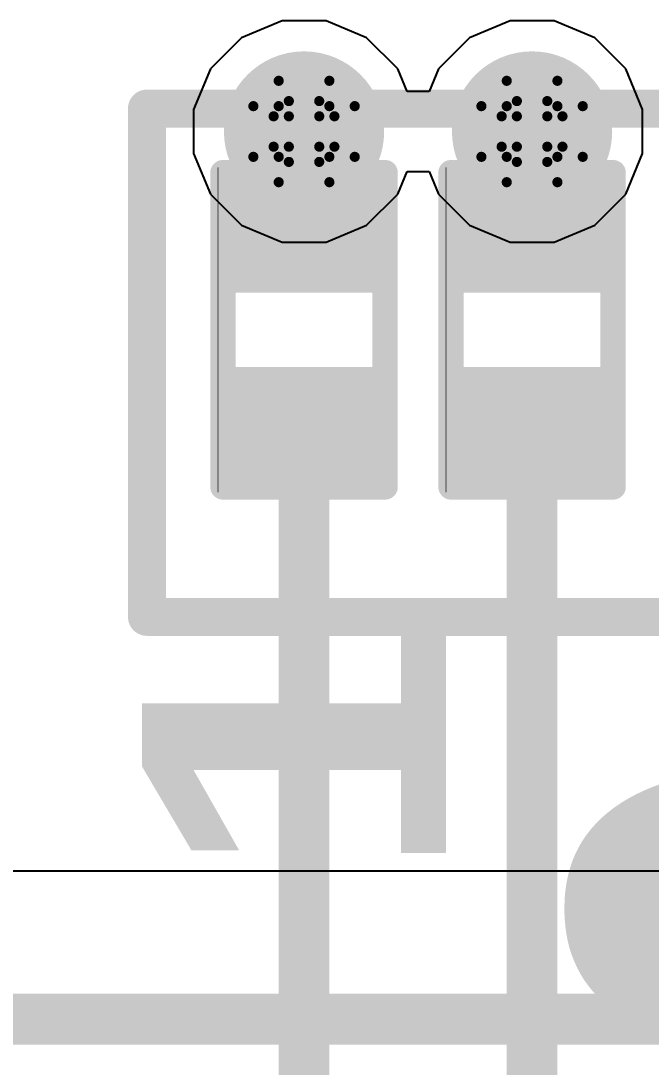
# Model space of a CAD drawing. Header units: inches. Extents: x -3 to 5259, y -3 to 5282.
# Drawn here: x 115.95 to 119.11, y 16.79 to 22.03 of the extents above; entities that cross this region are included whole.
import ezdxf

# ---------------------------------------------------------------- set-up
doc = ezdxf.new("R2010")
doc.units = ezdxf.units.IN
for name, color, linetype in [('Bottom Layer', 5, 'Continuous'), ('Bottom Solder', 6, 'Continuous'), ('Drill Drawing', 1, 'Continuous'), ('Layer 1', 16, 'Continuous'), ('Layer 2', 76, 'Continuous'), ('Top Layer', 1, 'Continuous'), ('Top Overlay', 2, 'Continuous'), ('Top Paste', 8, 'Continuous'), ('Top Solder', 216, 'Continuous'), ('Via Holes', 16, 'Continuous')]:
    doc.layers.add(name, color=color, linetype=linetype)
doc.styles.add('Arial Black_Bold', font='', dxfattribs={"height": 0.2})
doc.styles.get('Arial Black_Bold').set_extended_font_data('Arial Black', bold=True)

# ---------------------------------------------------------------- blocks, each defined once
blk = doc.blocks.new('R___0402_82')
at = {"layer": 'Top Layer'}
for points in [[(-0.6985, -0.3175), (-0.6985, 0.3175), (-0.2413, 0.3175), (-0.2413, -0.3175)], [(0.2413, -0.3175), (0.2413, 0.3175), (0.6985, 0.3175), (0.6985, -0.3175)]]:
    blk.add_hatch(color=1, dxfattribs=at).paths.add_polyline_path(points)
at = {"layer": 'Top Paste'}
for points in [[(-0.6985, -0.3175), (-0.6985, 0.3175), (-0.2413, 0.3175), (-0.2413, -0.3175)], [(0.2413, -0.3175), (0.2413, 0.3175), (0.6985, 0.3175), (0.6985, -0.3175)]]:
    blk.add_hatch(color=8, dxfattribs=at).paths.add_polyline_path(points)
at = {"layer": 'Top Solder'}
for points in [[(-0.7535, -0.3725), (-0.7535, 0.3725), (-0.1863, 0.3725), (-0.1863, -0.3725)], [(0.1863, -0.3725), (0.1863, 0.3725), (0.7535, 0.3725), (0.7535, -0.3725)]]:
    blk.add_hatch(color=216, dxfattribs=at).paths.add_polyline_path(points)
at = {"layer": 'Top Overlay'}
for points in [[(0.7874, 0.4064, 0.127, 0.127, 0), (-0.7874, 0.4064, 0.127, 0.127, 0)], [(-0.7874, -0.4064, 0.127, 0.127, 0), (-0.7874, 0.4064, 0.127, 0.127, 0)], [(0.7874, -0.4064, 0.127, 0.127, 0), (0.7874, 0.4064, 0.127, 0.127, 0)], [(0.7874, -0.4064, 0.127, 0.127, 0), (-0.7874, -0.4064, 0.127, 0.127, 0)], [(0.8128, -0.4318, 0.00323, 0.00323, 0), (-0.8128, -0.4318, 0.00323, 0.00323, 0)]]:
    blk.add_lwpolyline(points, format="xyseb", dxfattribs=at)
for points in [[(-0.8191, 0.4064, 0.0635, 0.0635, 1), (-0.7556, 0.4064, 0.0635, 0.0635, 1)], [(-0.8191, 0.4064, 0.0635, 0.0635, 1), (-0.7556, 0.4064, 0.0635, 0.0635, 1)], [(0.7556, 0.4064, 0.0635, 0.0635, 1), (0.8191, 0.4064, 0.0635, 0.0635, 1)], [(0.7556, 0.4064, 0.0635, 0.0635, 1), (0.8191, 0.4064, 0.0635, 0.0635, 1)], [(-0.8191, -0.4064, 0.0635, 0.0635, 1), (-0.7556, -0.4064, 0.0635, 0.0635, 1)], [(-0.8191, -0.4064, 0.0635, 0.0635, 1), (-0.7556, -0.4064, 0.0635, 0.0635, 1)], [(0.7556, -0.4064, 0.0635, 0.0635, 1), (0.8191, -0.4064, 0.0635, 0.0635, 1)], [(0.7556, -0.4064, 0.0635, 0.0635, 1), (0.8191, -0.4064, 0.0635, 0.0635, 1)], [(-0.8136, -0.4318, 0.00161, 0.00161, 1), (-0.812, -0.4318, 0.00161, 0.00161, 1)], [(0.812, -0.4318, 0.00161, 0.00161, 1), (0.8136, -0.4318, 0.00161, 0.00161, 1)]]:
    blk.add_lwpolyline(points, format="xyseb", close=True, dxfattribs=at)
blk = doc.blocks.new('R___0402_83')
at = {"layer": 'Top Layer'}
for points in [[(-0.6985, -0.3175), (-0.6985, 0.3175), (-0.2413, 0.3175), (-0.2413, -0.3175)], [(0.2413, -0.3175), (0.2413, 0.3175), (0.6985, 0.3175), (0.6985, -0.3175)]]:
    blk.add_hatch(color=1, dxfattribs=at).paths.add_polyline_path(points)
at = {"layer": 'Top Paste'}
for points in [[(-0.6985, -0.3175), (-0.6985, 0.3175), (-0.2413, 0.3175), (-0.2413, -0.3175)], [(0.2413, -0.3175), (0.2413, 0.3175), (0.6985, 0.3175), (0.6985, -0.3175)]]:
    blk.add_hatch(color=8, dxfattribs=at).paths.add_polyline_path(points)
at = {"layer": 'Top Solder'}
for points in [[(-0.7535, -0.3725), (-0.7535, 0.3725), (-0.1863, 0.3725), (-0.1863, -0.3725)], [(0.1863, -0.3725), (0.1863, 0.3725), (0.7535, 0.3725), (0.7535, -0.3725)]]:
    blk.add_hatch(color=216, dxfattribs=at).paths.add_polyline_path(points)
at = {"layer": 'Top Overlay'}
for points in [[(0.7874, 0.4064, 0.127, 0.127, 0), (-0.7874, 0.4064, 0.127, 0.127, 0)], [(-0.7874, -0.4064, 0.127, 0.127, 0), (-0.7874, 0.4064, 0.127, 0.127, 0)], [(0.7874, -0.4064, 0.127, 0.127, 0), (0.7874, 0.4064, 0.127, 0.127, 0)], [(0.7874, -0.4064, 0.127, 0.127, 0), (-0.7874, -0.4064, 0.127, 0.127, 0)], [(0.8128, -0.4318, 0.00323, 0.00323, 0), (-0.8128, -0.4318, 0.00323, 0.00323, 0)]]:
    blk.add_lwpolyline(points, format="xyseb", dxfattribs=at)
for points in [[(-0.8191, 0.4064, 0.0635, 0.0635, 1), (-0.7556, 0.4064, 0.0635, 0.0635, 1)], [(-0.8191, 0.4064, 0.0635, 0.0635, 1), (-0.7556, 0.4064, 0.0635, 0.0635, 1)], [(0.7556, 0.4064, 0.0635, 0.0635, 1), (0.8191, 0.4064, 0.0635, 0.0635, 1)], [(0.7556, 0.4064, 0.0635, 0.0635, 1), (0.8191, 0.4064, 0.0635, 0.0635, 1)], [(-0.8191, -0.4064, 0.0635, 0.0635, 1), (-0.7556, -0.4064, 0.0635, 0.0635, 1)], [(-0.8191, -0.4064, 0.0635, 0.0635, 1), (-0.7556, -0.4064, 0.0635, 0.0635, 1)], [(0.7556, -0.4064, 0.0635, 0.0635, 1), (0.8191, -0.4064, 0.0635, 0.0635, 1)], [(0.7556, -0.4064, 0.0635, 0.0635, 1), (0.8191, -0.4064, 0.0635, 0.0635, 1)], [(-0.8136, -0.4318, 0.00161, 0.00161, 1), (-0.812, -0.4318, 0.00161, 0.00161, 1)], [(0.812, -0.4318, 0.00161, 0.00161, 1), (0.8136, -0.4318, 0.00161, 0.00161, 1)]]:
    blk.add_lwpolyline(points, format="xyseb", close=True, dxfattribs=at)

msp = doc.modelspace()

# ---------------------------------------------------------------- hatches: boundary and pattern name
at = {"layer": 'Bottom Layer'}
h = msp.add_hatch(color=5, dxfattribs=at)
edge = h.paths.add_edge_path()
edge.add_arc((117.3734, 21.4732), 0.3, 0, 360)
h = msp.add_hatch(color=5, dxfattribs=at)
edge = h.paths.add_edge_path()
edge.add_arc((118.5164, 21.4732), 0.3, 0, 360)
at = {"layer": 'Bottom Solder'}
h = msp.add_hatch(color=6, dxfattribs=at)
edge = h.paths.add_edge_path()
edge.add_arc((117.3734, 21.4732), 0.4016, 0, 360)
h = msp.add_hatch(color=6, dxfattribs=at)
edge = h.paths.add_edge_path()
edge.add_arc((118.5164, 21.4732), 0.4016, 0, 360)
at = {"layer": 'Layer 1'}
h = msp.add_hatch(color=16, dxfattribs=at)
edge = h.paths.add_edge_path()
edge.add_arc((117.3734, 21.4732), 0.3, 0, 360)
h = msp.add_hatch(color=16, dxfattribs=at)
edge = h.paths.add_edge_path()
edge.add_arc((118.5164, 21.4732), 0.3, 0, 360)
at = {"layer": 'Layer 2'}
h = msp.add_hatch(color=76, dxfattribs=at)
edge = h.paths.add_edge_path()
edge.add_arc((117.3734, 21.4732), 0.3, 0, 360)
h = msp.add_hatch(color=76, dxfattribs=at)
edge = h.paths.add_edge_path()
edge.add_arc((118.5164, 21.4732), 0.3, 0, 360)
at = {"layer": 'Top Layer'}
h = msp.add_hatch(color=1, dxfattribs=at)
edge = h.paths.add_edge_path()
edge.add_arc((117.3734, 21.4732), 0.3, 0, 360)
h = msp.add_hatch(color=1, dxfattribs=at)
edge = h.paths.add_edge_path()
edge.add_arc((118.5164, 21.4732), 0.3, 0, 360)
for points in [[(117.0727, 20.9484), (117.6748, 20.9484), (117.6748, 21.4732), (117.0727, 21.4732)], [(118.2157, 20.9484), (118.8178, 20.9484), (118.8178, 21.4732), (118.2157, 21.4732)]]:
    msp.add_hatch(color=1, dxfattribs=at).paths.add_polyline_path(points)
at = {"layer": 'Top Solder'}
h = msp.add_hatch(color=216, dxfattribs=at)
edge = h.paths.add_edge_path()
edge.add_arc((117.3734, 21.4732), 0.4016, 0, 360)
h = msp.add_hatch(color=216, dxfattribs=at)
edge = h.paths.add_edge_path()
edge.add_arc((118.5164, 21.4732), 0.4016, 0, 360)
at = {"layer": 'Via Holes'}
h = msp.add_hatch(color=7, dxfattribs=at)
edge = h.paths.add_edge_path()
edge.add_arc((117.3734, 21.4732), 0.15, 0, 360)
h = msp.add_hatch(color=7, dxfattribs=at)
edge = h.paths.add_edge_path()
edge.add_arc((118.5164, 21.4732), 0.15, 0, 360)

# ---------------------------------------------------------------- linework, layer by layer
at = {"layer": 'Drill Drawing'}
for points in [[(117.2464, 21.6002, 0.0508, 0.0508, 0), (117.2464, 21.7272, 0.0508, 0.0508, 0)], [(117.2464, 21.7272, 0.0508, 0.0508, 0), (117.5004, 21.7272, 0.0508, 0.0508, 0)], [(117.5004, 21.6002, 0.0508, 0.0508, 0), (117.5004, 21.7272, 0.0508, 0.0508, 0)], [(118.3894, 21.6002, 0.0508, 0.0508, 0), (118.3894, 21.7272, 0.0508, 0.0508, 0)], [(118.3894, 21.7272, 0.0508, 0.0508, 0), (118.6434, 21.7272, 0.0508, 0.0508, 0)], [(118.6434, 21.6002, 0.0508, 0.0508, 0), (118.6434, 21.7272, 0.0508, 0.0508, 0)], [(117.2972, 21.5494, 0.0508, 0.0508, 0), (117.2972, 21.6256, 0.0508, 0.0508, 0)], [(117.2972, 21.6256, 0.0508, 0.0508, 0), (117.4496, 21.6256, 0.0508, 0.0508, 0)], [(117.4496, 21.5494, 0.0508, 0.0508, 0), (117.4496, 21.6256, 0.0508, 0.0508, 0)], [(118.4402, 21.5494, 0.0508, 0.0508, 0), (118.4402, 21.6256, 0.0508, 0.0508, 0)], [(118.4402, 21.6256, 0.0508, 0.0508, 0), (118.5926, 21.6256, 0.0508, 0.0508, 0)], [(118.5926, 21.5494, 0.0508, 0.0508, 0), (118.5926, 21.6256, 0.0508, 0.0508, 0)], [(117.1194, 21.3462, 0.0508, 0.0508, 0), (117.1194, 21.6002, 0.0508, 0.0508, 0)], [(117.1194, 21.6002, 0.0508, 0.0508, 0), (117.2464, 21.6002, 0.0508, 0.0508, 0)], [(117.5004, 21.6002, 0.0508, 0.0508, 0), (117.6274, 21.6002, 0.0508, 0.0508, 0)], [(117.6274, 21.3462, 0.0508, 0.0508, 0), (117.6274, 21.6002, 0.0508, 0.0508, 0)], [(118.2624, 21.3462, 0.0508, 0.0508, 0), (118.2624, 21.6002, 0.0508, 0.0508, 0)], [(118.2624, 21.6002, 0.0508, 0.0508, 0), (118.3894, 21.6002, 0.0508, 0.0508, 0)], [(118.6434, 21.6002, 0.0508, 0.0508, 0), (118.7704, 21.6002, 0.0508, 0.0508, 0)], [(118.7704, 21.3462, 0.0508, 0.0508, 0), (118.7704, 21.6002, 0.0508, 0.0508, 0)], [(117.221, 21.397, 0.0508, 0.0508, 0), (117.221, 21.5494, 0.0508, 0.0508, 0)], [(117.221, 21.5494, 0.0508, 0.0508, 0), (117.2972, 21.5494, 0.0508, 0.0508, 0)], [(117.4496, 21.5494, 0.0508, 0.0508, 0), (117.5258, 21.5494, 0.0508, 0.0508, 0)], [(117.5258, 21.397, 0.0508, 0.0508, 0), (117.5258, 21.5494, 0.0508, 0.0508, 0)], [(118.364, 21.397, 0.0508, 0.0508, 0), (118.364, 21.5494, 0.0508, 0.0508, 0)], [(118.364, 21.5494, 0.0508, 0.0508, 0), (118.4402, 21.5494, 0.0508, 0.0508, 0)], [(118.5926, 21.5494, 0.0508, 0.0508, 0), (118.6688, 21.5494, 0.0508, 0.0508, 0)], [(118.6688, 21.397, 0.0508, 0.0508, 0), (118.6688, 21.5494, 0.0508, 0.0508, 0)], [(117.221, 21.397, 0.0508, 0.0508, 0), (117.2972, 21.397, 0.0508, 0.0508, 0)], [(117.2972, 21.3208, 0.0508, 0.0508, 0), (117.2972, 21.397, 0.0508, 0.0508, 0)], [(117.4496, 21.397, 0.0508, 0.0508, 0), (117.5258, 21.397, 0.0508, 0.0508, 0)], [(117.4496, 21.3208, 0.0508, 0.0508, 0), (117.4496, 21.397, 0.0508, 0.0508, 0)], [(118.364, 21.397, 0.0508, 0.0508, 0), (118.4402, 21.397, 0.0508, 0.0508, 0)], [(118.4402, 21.3208, 0.0508, 0.0508, 0), (118.4402, 21.397, 0.0508, 0.0508, 0)], [(118.5926, 21.397, 0.0508, 0.0508, 0), (118.6688, 21.397, 0.0508, 0.0508, 0)], [(118.5926, 21.3208, 0.0508, 0.0508, 0), (118.5926, 21.397, 0.0508, 0.0508, 0)], [(117.1194, 21.3462, 0.0508, 0.0508, 0), (117.2464, 21.3462, 0.0508, 0.0508, 0)], [(117.2464, 21.2192, 0.0508, 0.0508, 0), (117.2464, 21.3462, 0.0508, 0.0508, 0)], [(117.2972, 21.3208, 0.0508, 0.0508, 0), (117.4496, 21.3208, 0.0508, 0.0508, 0)], [(117.5004, 21.3462, 0.0508, 0.0508, 0), (117.6274, 21.3462, 0.0508, 0.0508, 0)], [(117.5004, 21.2192, 0.0508, 0.0508, 0), (117.5004, 21.3462, 0.0508, 0.0508, 0)], [(118.2624, 21.3462, 0.0508, 0.0508, 0), (118.3894, 21.3462, 0.0508, 0.0508, 0)], [(118.3894, 21.2192, 0.0508, 0.0508, 0), (118.3894, 21.3462, 0.0508, 0.0508, 0)], [(118.4402, 21.3208, 0.0508, 0.0508, 0), (118.5926, 21.3208, 0.0508, 0.0508, 0)], [(118.6434, 21.3462, 0.0508, 0.0508, 0), (118.7704, 21.3462, 0.0508, 0.0508, 0)], [(118.6434, 21.2192, 0.0508, 0.0508, 0), (118.6434, 21.3462, 0.0508, 0.0508, 0)], [(117.2464, 21.2192, 0.0508, 0.0508, 0), (117.5004, 21.2192, 0.0508, 0.0508, 0)], [(118.3894, 21.2192, 0.0508, 0.0508, 0), (118.6434, 21.2192, 0.0508, 0.0508, 0)]]:
    msp.add_lwpolyline(points, format="xyseb", dxfattribs=at)
for points in [[(117.2337, 21.7272, 0.0254, 0.0254, 1), (117.2591, 21.7272, 0.0254, 0.0254, 1)], [(117.2337, 21.7272, 0.0254, 0.0254, 1), (117.2591, 21.7272, 0.0254, 0.0254, 1)], [(117.4877, 21.7272, 0.0254, 0.0254, 1), (117.5131, 21.7272, 0.0254, 0.0254, 1)], [(117.4877, 21.7272, 0.0254, 0.0254, 1), (117.5131, 21.7272, 0.0254, 0.0254, 1)], [(118.3767, 21.7272, 0.0254, 0.0254, 1), (118.4021, 21.7272, 0.0254, 0.0254, 1)], [(118.3767, 21.7272, 0.0254, 0.0254, 1), (118.4021, 21.7272, 0.0254, 0.0254, 1)], [(118.6307, 21.7272, 0.0254, 0.0254, 1), (118.6561, 21.7272, 0.0254, 0.0254, 1)], [(118.6307, 21.7272, 0.0254, 0.0254, 1), (118.6561, 21.7272, 0.0254, 0.0254, 1)], [(117.2845, 21.6256, 0.0254, 0.0254, 1), (117.3099, 21.6256, 0.0254, 0.0254, 1)], [(117.2845, 21.6256, 0.0254, 0.0254, 1), (117.3099, 21.6256, 0.0254, 0.0254, 1)], [(117.4369, 21.6256, 0.0254, 0.0254, 1), (117.4623, 21.6256, 0.0254, 0.0254, 1)], [(117.4369, 21.6256, 0.0254, 0.0254, 1), (117.4623, 21.6256, 0.0254, 0.0254, 1)], [(118.4275, 21.6256, 0.0254, 0.0254, 1), (118.4529, 21.6256, 0.0254, 0.0254, 1)], [(118.4275, 21.6256, 0.0254, 0.0254, 1), (118.4529, 21.6256, 0.0254, 0.0254, 1)], [(118.5799, 21.6256, 0.0254, 0.0254, 1), (118.6053, 21.6256, 0.0254, 0.0254, 1)], [(118.5799, 21.6256, 0.0254, 0.0254, 1), (118.6053, 21.6256, 0.0254, 0.0254, 1)], [(117.1067, 21.6002, 0.0254, 0.0254, 1), (117.1321, 21.6002, 0.0254, 0.0254, 1)], [(117.1067, 21.6002, 0.0254, 0.0254, 1), (117.1321, 21.6002, 0.0254, 0.0254, 1)], [(117.2337, 21.6002, 0.0254, 0.0254, 1), (117.2591, 21.6002, 0.0254, 0.0254, 1)], [(117.2337, 21.6002, 0.0254, 0.0254, 1), (117.2591, 21.6002, 0.0254, 0.0254, 1)], [(117.4877, 21.6002, 0.0254, 0.0254, 1), (117.5131, 21.6002, 0.0254, 0.0254, 1)], [(117.4877, 21.6002, 0.0254, 0.0254, 1), (117.5131, 21.6002, 0.0254, 0.0254, 1)], [(117.6147, 21.6002, 0.0254, 0.0254, 1), (117.6401, 21.6002, 0.0254, 0.0254, 1)], [(117.6147, 21.6002, 0.0254, 0.0254, 1), (117.6401, 21.6002, 0.0254, 0.0254, 1)], [(118.2497, 21.6002, 0.0254, 0.0254, 1), (118.2751, 21.6002, 0.0254, 0.0254, 1)], [(118.2497, 21.6002, 0.0254, 0.0254, 1), (118.2751, 21.6002, 0.0254, 0.0254, 1)], [(118.3767, 21.6002, 0.0254, 0.0254, 1), (118.4021, 21.6002, 0.0254, 0.0254, 1)], [(118.3767, 21.6002, 0.0254, 0.0254, 1), (118.4021, 21.6002, 0.0254, 0.0254, 1)], [(118.6307, 21.6002, 0.0254, 0.0254, 1), (118.6561, 21.6002, 0.0254, 0.0254, 1)], [(118.6307, 21.6002, 0.0254, 0.0254, 1), (118.6561, 21.6002, 0.0254, 0.0254, 1)], [(118.7577, 21.6002, 0.0254, 0.0254, 1), (118.7831, 21.6002, 0.0254, 0.0254, 1)], [(118.7577, 21.6002, 0.0254, 0.0254, 1), (118.7831, 21.6002, 0.0254, 0.0254, 1)], [(117.2083, 21.5494, 0.0254, 0.0254, 1), (117.2337, 21.5494, 0.0254, 0.0254, 1)], [(117.2083, 21.5494, 0.0254, 0.0254, 1), (117.2337, 21.5494, 0.0254, 0.0254, 1)], [(117.2845, 21.5494, 0.0254, 0.0254, 1), (117.3099, 21.5494, 0.0254, 0.0254, 1)], [(117.2845, 21.5494, 0.0254, 0.0254, 1), (117.3099, 21.5494, 0.0254, 0.0254, 1)], [(117.4369, 21.5494, 0.0254, 0.0254, 1), (117.4623, 21.5494, 0.0254, 0.0254, 1)], [(117.4369, 21.5494, 0.0254, 0.0254, 1), (117.4623, 21.5494, 0.0254, 0.0254, 1)], [(117.5131, 21.5494, 0.0254, 0.0254, 1), (117.5385, 21.5494, 0.0254, 0.0254, 1)], [(117.5131, 21.5494, 0.0254, 0.0254, 1), (117.5385, 21.5494, 0.0254, 0.0254, 1)], [(118.3513, 21.5494, 0.0254, 0.0254, 1), (118.3767, 21.5494, 0.0254, 0.0254, 1)], [(118.3513, 21.5494, 0.0254, 0.0254, 1), (118.3767, 21.5494, 0.0254, 0.0254, 1)], [(118.4275, 21.5494, 0.0254, 0.0254, 1), (118.4529, 21.5494, 0.0254, 0.0254, 1)], [(118.4275, 21.5494, 0.0254, 0.0254, 1), (118.4529, 21.5494, 0.0254, 0.0254, 1)], [(118.5799, 21.5494, 0.0254, 0.0254, 1), (118.6053, 21.5494, 0.0254, 0.0254, 1)], [(118.5799, 21.5494, 0.0254, 0.0254, 1), (118.6053, 21.5494, 0.0254, 0.0254, 1)], [(118.6561, 21.5494, 0.0254, 0.0254, 1), (118.6815, 21.5494, 0.0254, 0.0254, 1)], [(118.6561, 21.5494, 0.0254, 0.0254, 1), (118.6815, 21.5494, 0.0254, 0.0254, 1)], [(117.2083, 21.397, 0.0254, 0.0254, 1), (117.2337, 21.397, 0.0254, 0.0254, 1)], [(117.2083, 21.397, 0.0254, 0.0254, 1), (117.2337, 21.397, 0.0254, 0.0254, 1)], [(117.2845, 21.397, 0.0254, 0.0254, 1), (117.3099, 21.397, 0.0254, 0.0254, 1)], [(117.2845, 21.397, 0.0254, 0.0254, 1), (117.3099, 21.397, 0.0254, 0.0254, 1)], [(117.4369, 21.397, 0.0254, 0.0254, 1), (117.4623, 21.397, 0.0254, 0.0254, 1)], [(117.4369, 21.397, 0.0254, 0.0254, 1), (117.4623, 21.397, 0.0254, 0.0254, 1)], [(117.5131, 21.397, 0.0254, 0.0254, 1), (117.5385, 21.397, 0.0254, 0.0254, 1)], [(117.5131, 21.397, 0.0254, 0.0254, 1), (117.5385, 21.397, 0.0254, 0.0254, 1)], [(118.3513, 21.397, 0.0254, 0.0254, 1), (118.3767, 21.397, 0.0254, 0.0254, 1)], [(118.3513, 21.397, 0.0254, 0.0254, 1), (118.3767, 21.397, 0.0254, 0.0254, 1)], [(118.4275, 21.397, 0.0254, 0.0254, 1), (118.4529, 21.397, 0.0254, 0.0254, 1)], [(118.4275, 21.397, 0.0254, 0.0254, 1), (118.4529, 21.397, 0.0254, 0.0254, 1)], [(118.5799, 21.397, 0.0254, 0.0254, 1), (118.6053, 21.397, 0.0254, 0.0254, 1)], [(118.5799, 21.397, 0.0254, 0.0254, 1), (118.6053, 21.397, 0.0254, 0.0254, 1)], [(118.6561, 21.397, 0.0254, 0.0254, 1), (118.6815, 21.397, 0.0254, 0.0254, 1)], [(118.6561, 21.397, 0.0254, 0.0254, 1), (118.6815, 21.397, 0.0254, 0.0254, 1)], [(117.1067, 21.3462, 0.0254, 0.0254, 1), (117.1321, 21.3462, 0.0254, 0.0254, 1)], [(117.1067, 21.3462, 0.0254, 0.0254, 1), (117.1321, 21.3462, 0.0254, 0.0254, 1)], [(117.2337, 21.3462, 0.0254, 0.0254, 1), (117.2591, 21.3462, 0.0254, 0.0254, 1)], [(117.2337, 21.3462, 0.0254, 0.0254, 1), (117.2591, 21.3462, 0.0254, 0.0254, 1)], [(117.2845, 21.3208, 0.0254, 0.0254, 1), (117.3099, 21.3208, 0.0254, 0.0254, 1)], [(117.2845, 21.3208, 0.0254, 0.0254, 1), (117.3099, 21.3208, 0.0254, 0.0254, 1)], [(117.4369, 21.3208, 0.0254, 0.0254, 1), (117.4623, 21.3208, 0.0254, 0.0254, 1)], [(117.4369, 21.3208, 0.0254, 0.0254, 1), (117.4623, 21.3208, 0.0254, 0.0254, 1)], [(117.4877, 21.3462, 0.0254, 0.0254, 1), (117.5131, 21.3462, 0.0254, 0.0254, 1)], [(117.4877, 21.3462, 0.0254, 0.0254, 1), (117.5131, 21.3462, 0.0254, 0.0254, 1)], [(117.6147, 21.3462, 0.0254, 0.0254, 1), (117.6401, 21.3462, 0.0254, 0.0254, 1)], [(117.6147, 21.3462, 0.0254, 0.0254, 1), (117.6401, 21.3462, 0.0254, 0.0254, 1)], [(118.2497, 21.3462, 0.0254, 0.0254, 1), (118.2751, 21.3462, 0.0254, 0.0254, 1)], [(118.2497, 21.3462, 0.0254, 0.0254, 1), (118.2751, 21.3462, 0.0254, 0.0254, 1)], [(118.3767, 21.3462, 0.0254, 0.0254, 1), (118.4021, 21.3462, 0.0254, 0.0254, 1)], [(118.3767, 21.3462, 0.0254, 0.0254, 1), (118.4021, 21.3462, 0.0254, 0.0254, 1)], [(118.4275, 21.3208, 0.0254, 0.0254, 1), (118.4529, 21.3208, 0.0254, 0.0254, 1)], [(118.4275, 21.3208, 0.0254, 0.0254, 1), (118.4529, 21.3208, 0.0254, 0.0254, 1)], [(118.5799, 21.3208, 0.0254, 0.0254, 1), (118.6053, 21.3208, 0.0254, 0.0254, 1)], [(118.5799, 21.3208, 0.0254, 0.0254, 1), (118.6053, 21.3208, 0.0254, 0.0254, 1)], [(118.6307, 21.3462, 0.0254, 0.0254, 1), (118.6561, 21.3462, 0.0254, 0.0254, 1)], [(118.6307, 21.3462, 0.0254, 0.0254, 1), (118.6561, 21.3462, 0.0254, 0.0254, 1)], [(118.7577, 21.3462, 0.0254, 0.0254, 1), (118.7831, 21.3462, 0.0254, 0.0254, 1)], [(118.7577, 21.3462, 0.0254, 0.0254, 1), (118.7831, 21.3462, 0.0254, 0.0254, 1)], [(117.2337, 21.2192, 0.0254, 0.0254, 1), (117.2591, 21.2192, 0.0254, 0.0254, 1)], [(117.2337, 21.2192, 0.0254, 0.0254, 1), (117.2591, 21.2192, 0.0254, 0.0254, 1)], [(117.4877, 21.2192, 0.0254, 0.0254, 1), (117.5131, 21.2192, 0.0254, 0.0254, 1)], [(117.4877, 21.2192, 0.0254, 0.0254, 1), (117.5131, 21.2192, 0.0254, 0.0254, 1)], [(118.3767, 21.2192, 0.0254, 0.0254, 1), (118.4021, 21.2192, 0.0254, 0.0254, 1)], [(118.3767, 21.2192, 0.0254, 0.0254, 1), (118.4021, 21.2192, 0.0254, 0.0254, 1)], [(118.6307, 21.2192, 0.0254, 0.0254, 1), (118.6561, 21.2192, 0.0254, 0.0254, 1)], [(118.6307, 21.2192, 0.0254, 0.0254, 1), (118.6561, 21.2192, 0.0254, 0.0254, 1)]]:
    msp.add_lwpolyline(points, format="xyseb", close=True, dxfattribs=at)
at = {"layer": 'Layer 2'}
for p, q in [((117.2632, 22.0272), (117.0596, 21.9429)), ((117.4836, 22.0272), (117.2632, 22.0272)), ((117.6872, 21.9429), (117.4836, 22.0272)), ((118.4062, 22.0272), (118.2026, 21.9429)), ((118.6266, 22.0272), (118.4062, 22.0272)), ((118.8302, 21.9429), (118.6266, 22.0272)), ((117.0596, 21.9429), (116.9037, 21.7871)), ((117.8431, 21.7871), (117.6872, 21.9429)), ((118.2026, 21.9429), (118.0467, 21.7871)), ((118.9861, 21.7871), (118.8302, 21.9429)), ((116.9037, 21.7871), (116.8194, 21.5834)), ((117.8899, 21.6739), (117.8431, 21.7871)), ((118.0467, 21.7871), (117.9999, 21.6739)), ((119.0704, 21.5834), (118.9861, 21.7871)), ((117.9999, 21.6739), (117.8899, 21.6739)), ((116.8194, 21.5834), (116.8194, 21.363)), ((119.0704, 21.363), (119.0704, 21.5834)), ((116.8194, 21.363), (116.9037, 21.1594)), ((118.9861, 21.1594), (119.0704, 21.363)), ((117.8431, 21.1594), (117.8899, 21.2725)), ((117.8899, 21.2725), (117.9999, 21.2725)), ((117.9999, 21.2725), (118.0467, 21.1594)), ((116.9037, 21.1594), (117.0596, 21.0036)), ((117.6872, 21.0036), (117.8431, 21.1594)), ((118.0467, 21.1594), (118.2026, 21.0036)), ((118.8302, 21.0036), (118.9861, 21.1594)), ((117.0596, 21.0036), (117.2632, 20.9192)), ((117.4836, 20.9192), (117.6872, 21.0036)), ((118.2026, 21.0036), (118.4062, 20.9192)), ((118.6266, 20.9192), (118.8302, 21.0036)), ((117.2632, 20.9192), (117.4836, 20.9192)), ((118.4062, 20.9192), (118.6266, 20.9192)), ((125.3328, 17.7673), (113.6375, 17.7673))]:
    msp.add_line(p, q, dxfattribs=at)
msp.add_lwpolyline([(67.1481, 17.0256, 0.254, 0.254, 0), (125.2955, 17.0256, 0.254, 0.254, 0)], format="xyseb", dxfattribs=at)
at = {"layer": 'Top Layer'}
for points in [[(117.3734, 20.9495, 0.381, 0.381, 0), (117.3734, 21.4732, 0.381, 0.381, 0)], [(118.5164, 20.9495, 0.381, 0.381, 0), (118.5164, 21.4732, 0.381, 0.381, 0)], [(117.3723, 20.9484, 0.2032, 0.2032, 0), (117.3734, 20.9495, 0.2032, 0.2032, 0)], [(118.5153, 20.9484, 0.2032, 0.2032, 0), (118.5164, 20.9495, 0.2032, 0.2032, 0)], [(117.3734, 11.8534, 0.254, 0.254, 0), (117.3734, 20.0097, 0.254, 0.254, 0)], [(118.5164, 14.4585, 0.254, 0.254, 0), (118.5164, 20.0097, 0.254, 0.254, 0)]]:
    msp.add_lwpolyline(points, format="xyseb", dxfattribs=at)
for points in [[(117.2782, 21.4732, 0.1905, 0.1905, 1), (117.4687, 21.4732, 0.1905, 0.1905, 1)], [(118.4212, 21.4732, 0.1905, 0.1905, 1), (118.6117, 21.4732, 0.1905, 0.1905, 1)], [(117.2782, 20.9495, 0.1905, 0.1905, 1), (117.4687, 20.9495, 0.1905, 0.1905, 1)], [(118.4212, 20.9495, 0.1905, 0.1905, 1), (118.6117, 20.9495, 0.1905, 0.1905, 1)], [(117.3215, 20.9484, 0.1016, 0.1016, 1), (117.4231, 20.9484, 0.1016, 0.1016, 1)], [(117.3226, 20.9495, 0.1016, 0.1016, 1), (117.4242, 20.9495, 0.1016, 0.1016, 1)], [(118.4645, 20.9484, 0.1016, 0.1016, 1), (118.5661, 20.9484, 0.1016, 0.1016, 1)], [(118.4656, 20.9495, 0.1016, 0.1016, 1), (118.5672, 20.9495, 0.1016, 0.1016, 1)], [(117.3099, 20.0097, 0.127, 0.127, 1), (117.4369, 20.0097, 0.127, 0.127, 1)], [(118.4529, 20.0097, 0.127, 0.127, 1), (118.5799, 20.0097, 0.127, 0.127, 1)]]:
    msp.add_lwpolyline(points, format="xyseb", close=True, dxfattribs=at)
at = {"layer": 'Top Overlay'}
for points in [[(116.586, 21.588, 0.1905, 0.1905, 0), (126.5639, 21.588, 0.1905, 0.1905, 0)], [(116.586, 19.0413, 0.1905, 0.1905, 0), (116.586, 21.588, 0.1905, 0.1905, 0)], [(116.586, 19.0413, 0.1905, 0.1905, 0), (126.5639, 19.0413, 0.1905, 0.1905, 0)]]:
    msp.add_lwpolyline(points, format="xyseb", dxfattribs=at)
for points in [[(116.5384, 21.588, 0.0952, 0.0952, 1), (116.6336, 21.588, 0.0952, 0.0952, 1)], [(116.5384, 21.588, 0.0952, 0.0952, 1), (116.6336, 21.588, 0.0952, 0.0952, 1)], [(116.5384, 19.0413, 0.0952, 0.0952, 1), (116.6336, 19.0413, 0.0952, 0.0952, 1)], [(116.5384, 19.0413, 0.0952, 0.0952, 1), (116.6336, 19.0413, 0.0952, 0.0952, 1)]]:
    msp.add_lwpolyline(points, format="xyseb", close=True, dxfattribs=at)

# ---------------------------------------------------------------- block references
at = {"rotation": 270}
for name, p in [('R___0402_82', (117.3734, 20.4796)), ('R___0402_83', (118.5164, 20.4796))]:
    msp.add_blockref(name, p, dxfattribs=at)

# ---------------------------------------------------------------- texts
at = {"layer": 'Top Overlay', "style": 'Arial Black_Bold'}
for s, height, rotation, p in [('1', 1.524, 90, (118.0854, 17.7047)), ('SLAVE CAN IN', 2.54, 360, (118.4305, 15.7146))]:
    msp.add_text(s, height=height, rotation=rotation, dxfattribs=at).set_placement(p)

doc.saveas('drawing.dxf')
